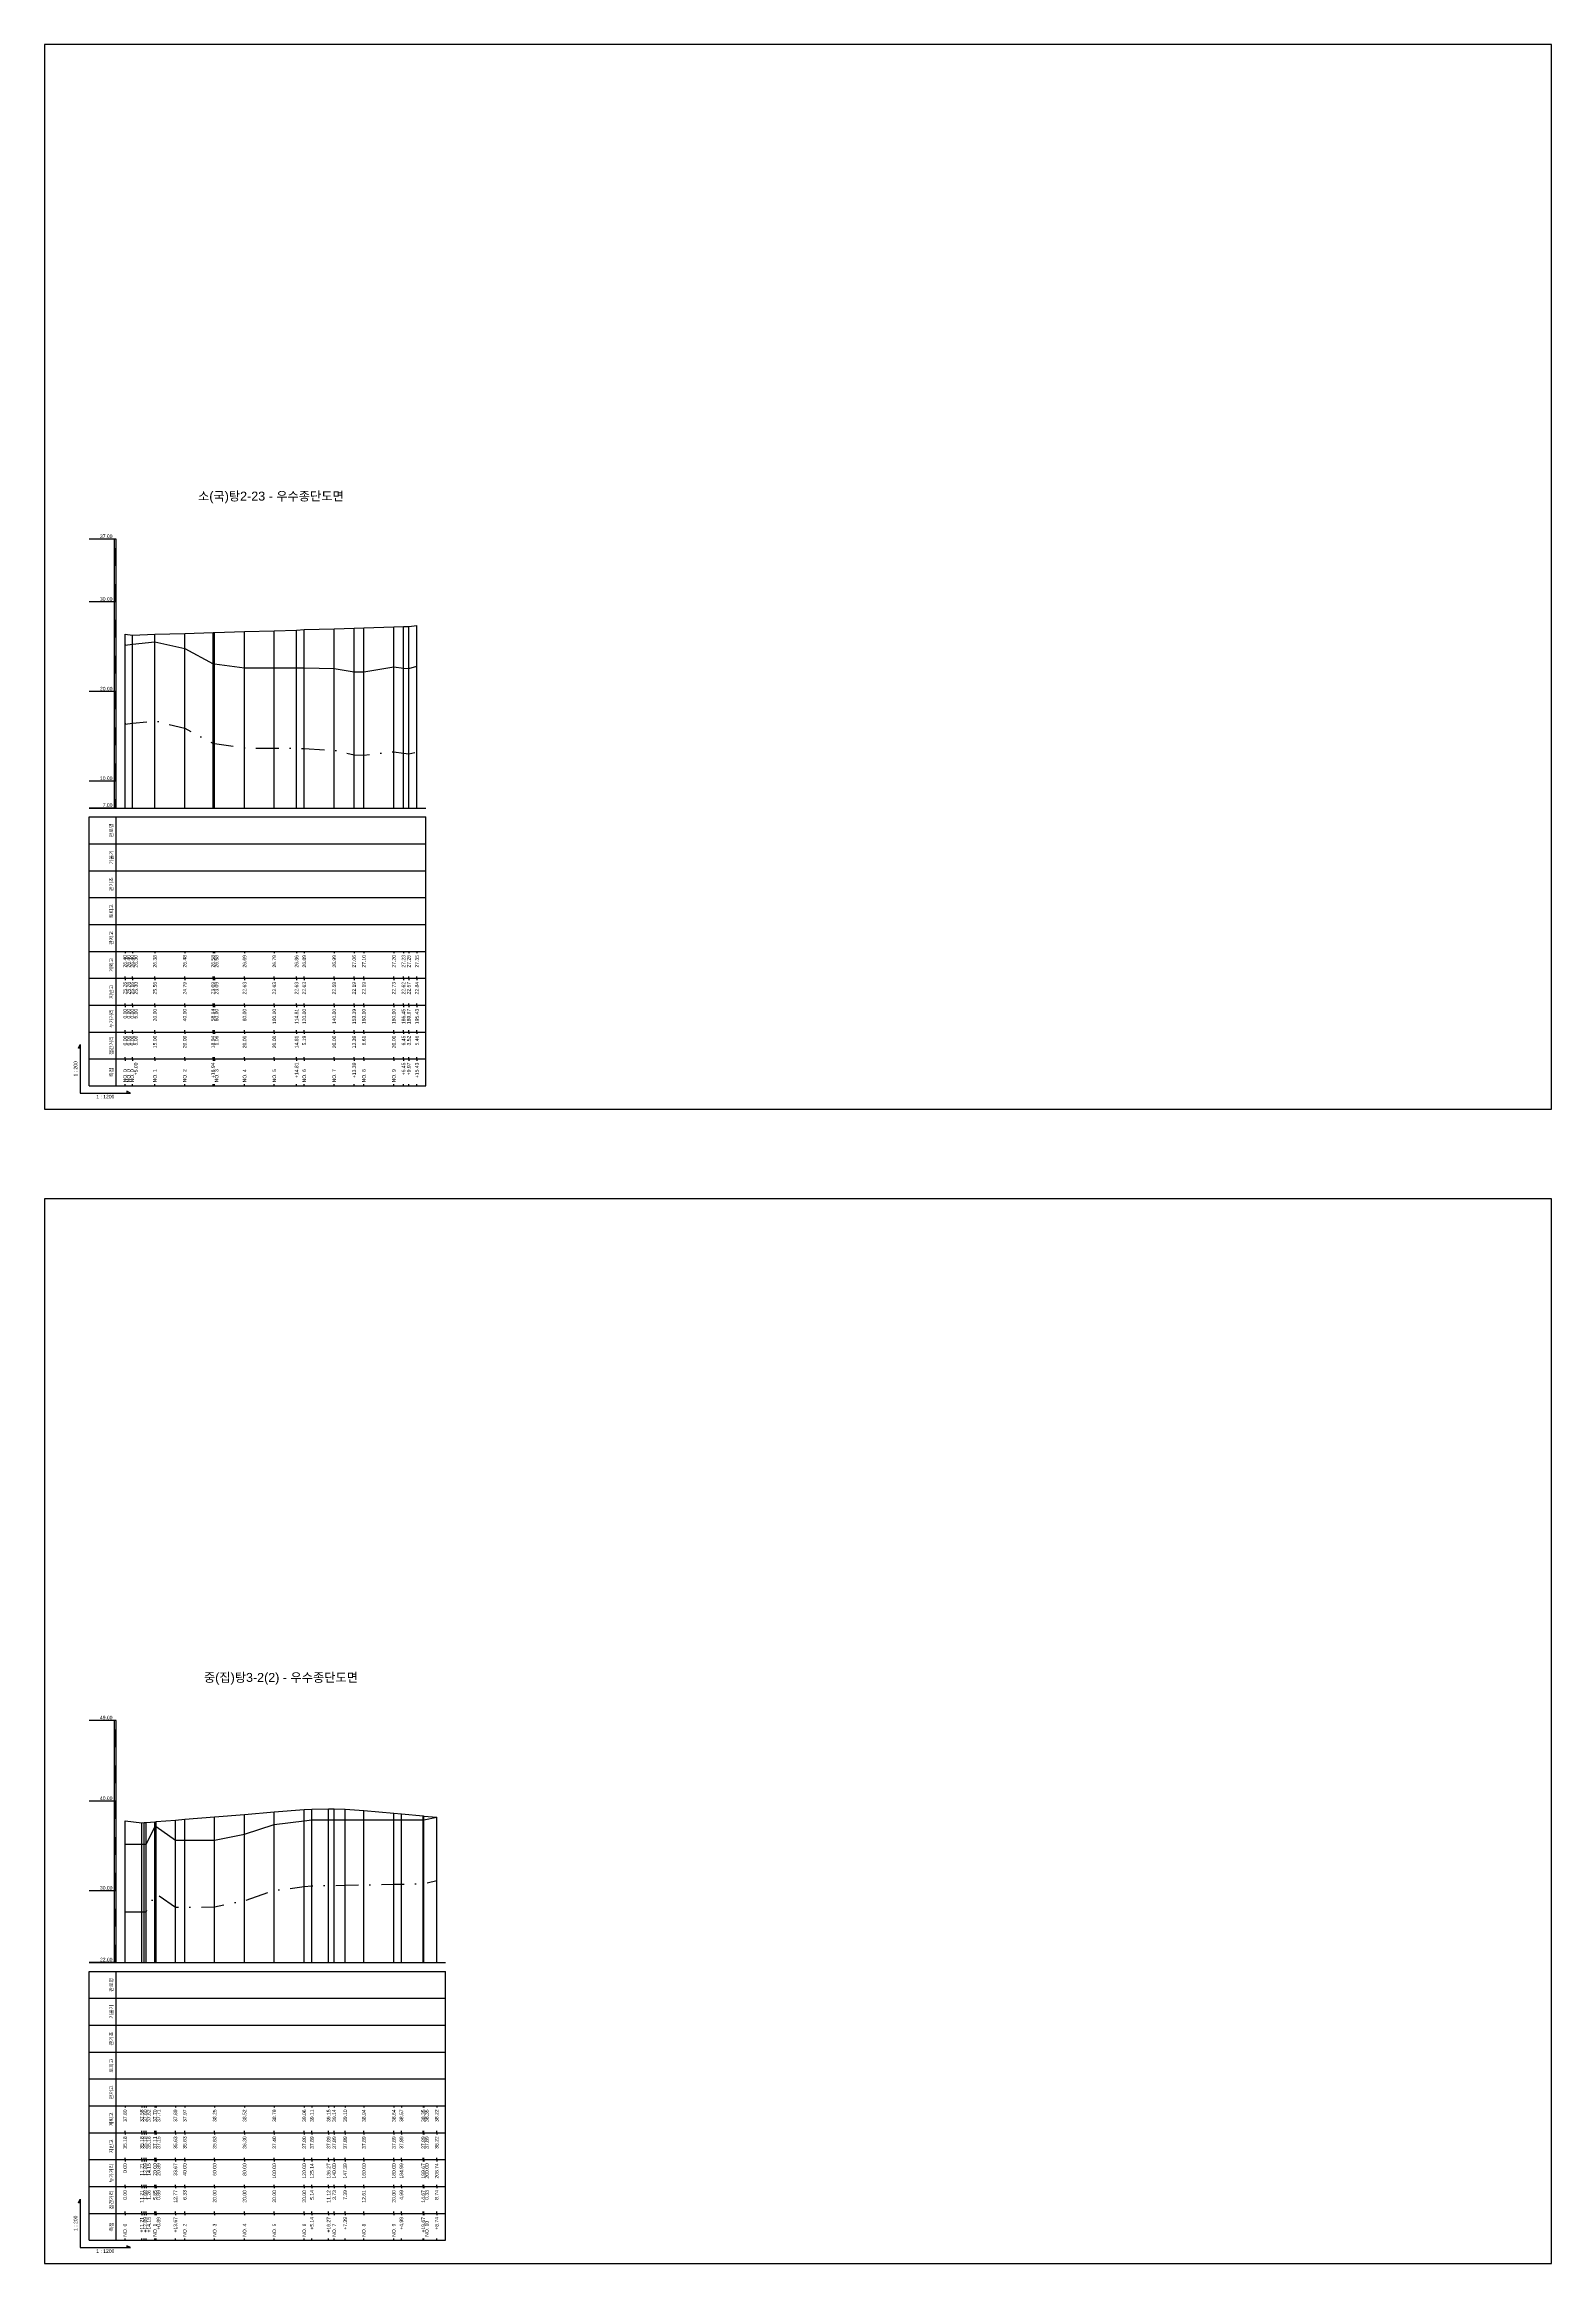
# Model space of a CAD drawing. Header units: millimetres. Extents: x -105495 to 3444, y -108190 to 2013.
# Drawn here: x 20 to 861, y -57316 to -56078 of the extents above; entities that cross this region are included whole.
import ezdxf
from ezdxf.enums import TextEntityAlignment as Align

# ---------------------------------------------------------------- set-up
doc = ezdxf.new("R2010")
doc.units = ezdxf.units.MM
doc.linetypes.add('DASHDOT', pattern=[25.4, 12.7, -6.35, 0, -6.35])
for name, color, linetype in [('KZ_종단_계획선', 1, 'Continuous'), ('KZ_종단_노선명', 7, 'Continuous'), ('KZ_종단_도각', 7, 'Continuous'), ('KZ_종단_수직선', 7, 'Continuous'), ('KZ_종단_암선1', 56, 'DASHDOT'), ('KZ_종단_지반선', 3, 'Continuous'), ('KZ_종단_테이블문자', 7, 'Continuous'), ('KZ_종단_테이블선', 7, 'Continuous'), ('KZ_종단_폴대', 7, 'Continuous')]:
    doc.layers.add(name, color=color, linetype=linetype)
doc.styles.get("Standard").update_dxf_attribs({"font": 'arial.ttf'})

msp = doc.modelspace()

# ---------------------------------------------------------------- linework, layer by layer
at = {"layer": 'KZ_종단_계획선'}
for points in [[(65, -56407), (65, -56407), (65, -56407), (69.2, -56407.5), (81.7, -56407.1), (98.3, -56406.6), (114.1, -56406.1), (115, -56406.1), (131.7, -56405.6), (148.3, -56405.1), (160.7, -56404.7), (165, -56404.5), (181.7, -56404), (192.8, -56403.7), (198.3, -56403.5), (215, -56403), (220.4, -56402.8), (223.3, -56402.7), (227.9, -56402.2)], [(65, -57069), (74.3, -57070.1), (75.7, -57070), (76.8, -57069.9), (81.7, -57069.5), (82.4, -57069.4), (93.1, -57068.6), (98.3, -57068.1), (115, -57066.8), (131.7, -57065.4), (148.3, -57064), (165, -57062.7), (169.3, -57062.5), (178.6, -57062.3), (181.7, -57062.3), (187.8, -57062.5), (198.3, -57063.3), (215, -57064.8), (219.2, -57065.1), (231.4, -57066.2), (231.7, -57066.3), (238.9, -57066.9)]]:
    msp.add_lwpolyline(points, dxfattribs=at)
at = {"layer": 'KZ_종단_도각'}
for points in [[(20, -56672), (861, -56672), (861, -56078), (20, -56078)], [(20, -57316), (861, -57316), (861, -56722), (20, -56722)]]:
    msp.add_lwpolyline(points, close=True, dxfattribs=at)
at = {"layer": 'KZ_종단_수직선'}
for p, q in [((215, -56504), (215, -56403)), ((220.4, -56504), (220.4, -56402.8)), ((223.3, -56504), (223.3, -56402.7)), ((227.9, -56504), (227.9, -56402.2)), ((65, -56504), (65, -56407)), ((65, -56504), (65, -56407)), ((65, -56504), (65, -56407)), ((65, -56504), (65, -56407)), ((65, -56504), (65, -56407)), ((69.2, -56504), (69.2, -56407.5)), ((81.7, -56504), (81.7, -56407.1)), ((98.3, -56504), (98.3, -56406.6)), ((114.1, -56504), (114.1, -56406.1)), ((115, -56504), (115, -56406.1)), ((131.7, -56504), (131.7, -56405.6)), ((148.3, -56504), (148.3, -56405.1)), ((160.7, -56504), (160.7, -56404.7)), ((165, -56504), (165, -56404.5)), ((181.7, -56504), (181.7, -56404)), ((192.8, -56504), (192.8, -56403.7)), ((198.3, -56504), (198.3, -56403.5)), ((65, -57148), (65, -57069)), ((74.3, -57148), (74.3, -57070.1)), ((75.7, -57148), (75.7, -57070)), ((76.8, -57148), (76.8, -57069.9)), ((81.7, -57148), (81.7, -57069.5)), ((82.4, -57148), (82.4, -57069.4)), ((93.1, -57148), (93.1, -57068.6)), ((98.3, -57148), (98.3, -57068.1)), ((115, -57148), (115, -57066.8)), ((131.7, -57148), (131.7, -57065.4)), ((148.3, -57148), (148.3, -57064)), ((165, -57148), (165, -57062.7)), ((169.3, -57148), (169.3, -57062.5)), ((178.6, -57148), (178.6, -57062.3)), ((181.7, -57148), (181.7, -57062.3)), ((187.8, -57148), (187.8, -57062.5)), ((198.3, -57148), (198.3, -57063.3)), ((215, -57148), (215, -57064.8)), ((219.2, -57148), (219.2, -57065.1)), ((231.4, -57148), (231.4, -57066.2)), ((231.7, -57148), (231.7, -57066.3)), ((238.9, -57148), (238.9, -57066.9))]:
    msp.add_line(p, q, dxfattribs=at)
at = {"layer": 'KZ_종단_암선1', "flags": 128}
for points in [[(65, -56456.7), (65, -56456.7), (65, -56457.2), (69.2, -56456.6), (81.7, -56455.4), (98.3, -56459.4), (114.1, -56468), (115, -56468), (131.7, -56470.5), (148.3, -56470.6), (160.7, -56470.6), (165, -56470.8), (181.7, -56471.8), (192.8, -56474.3), (198.3, -56474.5), (215, -56472.6), (220.4, -56473.4), (223.3, -56473.8), (227.9, -56472.6)], [(65, -57119.8), (74.3, -57119.7), (75.7, -57119.7), (76.8, -57119.7), (81.7, -57110), (82.4, -57109.7), (93.1, -57117.2), (98.3, -57117.2), (115, -57117), (131.7, -57113.5), (148.3, -57107.8), (165, -57105.7), (169.3, -57105.2), (178.6, -57105.1), (181.7, -57105), (187.8, -57104.9), (198.3, -57104.7), (215, -57104.4), (219.2, -57104.3), (231.4, -57104.1), (231.7, -57104.1), (238.9, -57102.3)]]:
    msp.add_lwpolyline(points, dxfattribs=at)
at = {"layer": 'KZ_종단_지반선', "flags": 128}
for points in [[(65, -56412.7), (65, -56412.7), (65, -56413.2), (69.2, -56412.5), (81.7, -56411.2), (98.3, -56415), (114.1, -56423.6), (115, -56423.6), (131.7, -56425.8), (148.3, -56425.8), (160.7, -56425.8), (165, -56425.8), (181.7, -56426.1), (192.8, -56428), (198.3, -56428), (215, -56425.3), (220.4, -56425.9), (223.3, -56426.2), (227.9, -56424.8)], [(65, -57082.1), (74.3, -57082.1), (75.7, -57082.1), (76.8, -57082.1), (81.7, -57072.5), (82.4, -57072.2), (93.1, -57079.8), (98.3, -57079.8), (115, -57079.8), (131.7, -57076.5), (148.3, -57071), (165, -57069), (169.3, -57068.5), (178.6, -57068.5), (181.7, -57068.5), (187.8, -57068.5), (198.3, -57068.5), (215, -57068.5), (219.2, -57068.5), (231.4, -57068.5), (231.7, -57068.5), (238.9, -57066.9)]]:
    msp.add_lwpolyline(points, dxfattribs=at)
at = {"layer": 'KZ_종단_테이블선'}
for p, q in [((45, -56504), (232.9, -56504)), ((45, -56524), (45, -56509)), ((45, -56509), (232.9, -56509)), ((60, -56524), (60, -56509)), ((232.9, -56524), (232.9, -56509)), ((45, -56539), (45, -56524)), ((45, -56524), (232.9, -56524)), ((60, -56539), (60, -56524)), ((232.9, -56539), (232.9, -56524)), ((45, -56554), (45, -56539)), ((45, -56539), (232.9, -56539)), ((60, -56554), (60, -56539)), ((232.9, -56554), (232.9, -56539)), ((45, -56569), (45, -56554)), ((45, -56554), (232.9, -56554)), ((60, -56569), (60, -56554)), ((232.9, -56569), (232.9, -56554)), ((45, -56584), (45, -56569)), ((45, -56569), (232.9, -56569)), ((60, -56584), (60, -56569)), ((232.9, -56584), (232.9, -56569)), ((45, -56599), (45, -56584)), ((45, -56584), (232.9, -56584)), ((60, -56599), (60, -56584)), ((65, -56584), (65, -56585)), ((65, -56584), (65, -56585)), ((65, -56584), (65, -56585)), ((69.2, -56584), (69.2, -56585)), ((81.7, -56584), (81.7, -56585)), ((98.3, -56584), (98.3, -56585)), ((114.1, -56584), (114.1, -56585)), ((115, -56584), (115, -56585)), ((131.7, -56584), (131.7, -56585)), ((148.3, -56584), (148.3, -56585)), ((160.7, -56584), (160.7, -56585)), ((165, -56584), (165, -56585)), ((181.7, -56584), (181.7, -56585)), ((192.8, -56584), (192.8, -56585)), ((198.3, -56584), (198.3, -56585)), ((215, -56584), (215, -56585)), ((220.4, -56584), (220.4, -56585)), ((223.3, -56584), (223.3, -56585)), ((227.9, -56584), (227.9, -56585)), ((232.9, -56599), (232.9, -56584)), ((45, -56614), (45, -56599)), ((45, -56599), (232.9, -56599)), ((60, -56614), (60, -56599)), ((65, -56599), (65, -56598)), ((65, -56599), (65, -56598)), ((65, -56599), (65, -56598)), ((65, -56599), (65, -56600)), ((65, -56599), (65, -56600)), ((65, -56599), (65, -56600)), ((69.2, -56599), (69.2, -56598)), ((69.2, -56599), (69.2, -56600)), ((81.7, -56599), (81.7, -56598)), ((81.7, -56599), (81.7, -56600)), ((98.3, -56599), (98.3, -56598)), ((98.3, -56599), (98.3, -56600)), ((114.1, -56599), (114.1, -56598)), ((114.1, -56599), (114.1, -56600)), ((115, -56599), (115, -56598)), ((115, -56599), (115, -56600)), ((131.7, -56599), (131.7, -56598)), ((131.7, -56599), (131.7, -56600)), ((148.3, -56599), (148.3, -56598)), ((148.3, -56599), (148.3, -56600)), ((160.7, -56599), (160.7, -56598)), ((160.7, -56599), (160.7, -56600)), ((165, -56599), (165, -56598)), ((165, -56599), (165, -56600)), ((181.7, -56599), (181.7, -56598)), ((181.7, -56599), (181.7, -56600)), ((192.8, -56599), (192.8, -56598)), ((192.8, -56599), (192.8, -56600)), ((198.3, -56599), (198.3, -56598)), ((198.3, -56599), (198.3, -56600)), ((215, -56599), (215, -56598)), ((215, -56599), (215, -56600)), ((220.4, -56599), (220.4, -56598)), ((220.4, -56599), (220.4, -56600)), ((223.3, -56599), (223.3, -56598)), ((223.3, -56599), (223.3, -56600)), ((227.9, -56599), (227.9, -56598)), ((227.9, -56599), (227.9, -56600)), ((232.9, -56614), (232.9, -56599)), ((65, -56614), (65, -56613)), ((65, -56614), (65, -56613)), ((65, -56614), (65, -56613)), ((69.2, -56614), (69.2, -56613)), ((81.7, -56614), (81.7, -56613)), ((98.3, -56614), (98.3, -56613)), ((114.1, -56614), (114.1, -56613)), ((115, -56614), (115, -56613)), ((131.7, -56614), (131.7, -56613)), ((148.3, -56614), (148.3, -56613)), ((160.7, -56614), (160.7, -56613)), ((165, -56614), (165, -56613)), ((181.7, -56614), (181.7, -56613)), ((192.8, -56614), (192.8, -56613)), ((198.3, -56614), (198.3, -56613)), ((215, -56614), (215, -56613)), ((220.4, -56614), (220.4, -56613)), ((223.3, -56614), (223.3, -56613)), ((227.9, -56614), (227.9, -56613)), ((45, -56629), (45, -56614)), ((45, -56614), (232.9, -56614)), ((60, -56629), (60, -56614)), ((65, -56614), (65, -56615)), ((65, -56614), (65, -56615)), ((65, -56614), (65, -56615)), ((69.2, -56614), (69.2, -56615)), ((81.7, -56614), (81.7, -56615)), ((98.3, -56614), (98.3, -56615)), ((114.1, -56614), (114.1, -56615)), ((115, -56614), (115, -56615)), ((131.7, -56614), (131.7, -56615)), ((148.3, -56614), (148.3, -56615)), ((160.7, -56614), (160.7, -56615)), ((165, -56614), (165, -56615)), ((181.7, -56614), (181.7, -56615)), ((192.8, -56614), (192.8, -56615)), ((198.3, -56614), (198.3, -56615)), ((215, -56614), (215, -56615)), ((220.4, -56614), (220.4, -56615)), ((223.3, -56614), (223.3, -56615)), ((227.9, -56614), (227.9, -56615)), ((232.9, -56629), (232.9, -56614)), ((45, -56644), (45, -56629)), ((45, -56629), (232.9, -56629)), ((60, -56644), (60, -56629)), ((65, -56629), (65, -56628)), ((65, -56629), (65, -56628)), ((65, -56629), (65, -56628)), ((65, -56629), (65, -56630)), ((65, -56629), (65, -56630)), ((65, -56629), (65, -56630)), ((69.2, -56629), (69.2, -56628)), ((69.2, -56629), (69.2, -56630)), ((81.7, -56629), (81.7, -56628)), ((81.7, -56629), (81.7, -56630)), ((98.3, -56629), (98.3, -56628)), ((98.3, -56629), (98.3, -56630)), ((114.1, -56629), (114.1, -56628)), ((114.1, -56629), (114.1, -56630)), ((115, -56629), (115, -56628)), ((115, -56629), (115, -56630)), ((131.7, -56629), (131.7, -56628)), ((131.7, -56629), (131.7, -56630)), ((148.3, -56629), (148.3, -56628)), ((148.3, -56629), (148.3, -56630)), ((160.7, -56629), (160.7, -56628)), ((160.7, -56629), (160.7, -56630)), ((165, -56629), (165, -56628)), ((165, -56629), (165, -56630)), ((181.7, -56629), (181.7, -56628)), ((181.7, -56629), (181.7, -56630)), ((192.8, -56629), (192.8, -56628)), ((192.8, -56629), (192.8, -56630)), ((198.3, -56629), (198.3, -56628)), ((198.3, -56629), (198.3, -56630)), ((215, -56629), (215, -56628)), ((215, -56629), (215, -56630)), ((220.4, -56629), (220.4, -56628)), ((220.4, -56629), (220.4, -56630)), ((223.3, -56629), (223.3, -56628)), ((223.3, -56629), (223.3, -56630)), ((227.9, -56629), (227.9, -56628)), ((227.9, -56629), (227.9, -56630)), ((232.9, -56644), (232.9, -56629)), ((45, -56659), (45, -56644)), ((45, -56644), (232.9, -56644)), ((60, -56659), (60, -56644)), ((65, -56644), (65, -56643)), ((65, -56644), (65, -56643)), ((65, -56644), (65, -56643)), ((65, -56644), (65, -56645)), ((65, -56644), (65, -56645)), ((65, -56644), (65, -56645)), ((69.2, -56644), (69.2, -56643)), ((69.2, -56644), (69.2, -56645)), ((81.7, -56644), (81.7, -56643)), ((81.7, -56644), (81.7, -56645)), ((98.3, -56644), (98.3, -56643)), ((98.3, -56644), (98.3, -56645)), ((114.1, -56644), (114.1, -56643)), ((114.1, -56644), (114.1, -56645)), ((115, -56644), (115, -56643)), ((115, -56644), (115, -56645)), ((131.7, -56644), (131.7, -56643)), ((131.7, -56644), (131.7, -56645)), ((148.3, -56644), (148.3, -56643)), ((148.3, -56644), (148.3, -56645)), ((160.7, -56644), (160.7, -56643)), ((160.7, -56644), (160.7, -56645)), ((165, -56644), (165, -56643)), ((165, -56644), (165, -56645)), ((181.7, -56644), (181.7, -56643)), ((181.7, -56644), (181.7, -56645)), ((192.8, -56644), (192.8, -56643)), ((192.8, -56644), (192.8, -56645)), ((198.3, -56644), (198.3, -56643)), ((198.3, -56644), (198.3, -56645)), ((215, -56644), (215, -56643)), ((215, -56644), (215, -56645)), ((220.4, -56644), (220.4, -56643)), ((220.4, -56644), (220.4, -56645)), ((223.3, -56644), (223.3, -56643)), ((223.3, -56644), (223.3, -56645)), ((227.9, -56644), (227.9, -56643)), ((227.9, -56644), (227.9, -56645)), ((232.9, -56659), (232.9, -56644)), ((45, -56659), (232.9, -56659)), ((65, -56659), (65, -56658)), ((65, -56659), (65, -56658)), ((65, -56659), (65, -56658)), ((69.2, -56659), (69.2, -56658)), ((81.7, -56659), (81.7, -56658)), ((98.3, -56659), (98.3, -56658)), ((114.1, -56659), (114.1, -56658)), ((115, -56659), (115, -56658)), ((131.7, -56659), (131.7, -56658)), ((148.3, -56659), (148.3, -56658)), ((160.7, -56659), (160.7, -56658)), ((165, -56659), (165, -56658)), ((181.7, -56659), (181.7, -56658)), ((192.8, -56659), (192.8, -56658)), ((198.3, -56659), (198.3, -56658)), ((215, -56659), (215, -56658)), ((220.4, -56659), (220.4, -56658)), ((223.3, -56659), (223.3, -56658)), ((227.9, -56659), (227.9, -56658)), ((45, -57148), (243.9, -57148)), ((45, -57168), (45, -57153)), ((45, -57153), (243.9, -57153)), ((60, -57168), (60, -57153)), ((243.9, -57168), (243.9, -57153)), ((45, -57183), (45, -57168)), ((45, -57168), (243.9, -57168)), ((60, -57183), (60, -57168)), ((243.9, -57183), (243.9, -57168)), ((45, -57198), (45, -57183)), ((45, -57183), (243.9, -57183)), ((60, -57198), (60, -57183)), ((243.9, -57198), (243.9, -57183)), ((45, -57213), (45, -57198)), ((45, -57198), (243.9, -57198)), ((60, -57213), (60, -57198)), ((243.9, -57213), (243.9, -57198)), ((45, -57228), (45, -57213)), ((45, -57213), (243.9, -57213)), ((60, -57228), (60, -57213)), ((243.9, -57228), (243.9, -57213)), ((45, -57243), (45, -57228)), ((45, -57228), (243.9, -57228)), ((60, -57243), (60, -57228)), ((65, -57228), (65, -57229)), ((74.3, -57228), (74.3, -57229)), ((75.7, -57228), (75.7, -57229)), ((76.8, -57228), (76.8, -57229)), ((81.7, -57228), (81.7, -57229)), ((82.4, -57228), (82.4, -57229)), ((93.1, -57228), (93.1, -57229)), ((98.3, -57228), (98.3, -57229)), ((115, -57228), (115, -57229)), ((131.7, -57228), (131.7, -57229)), ((148.3, -57228), (148.3, -57229)), ((165, -57228), (165, -57229)), ((169.3, -57228), (169.3, -57229)), ((178.6, -57228), (178.6, -57229)), ((181.7, -57228), (181.7, -57229)), ((187.8, -57228), (187.8, -57229)), ((198.3, -57228), (198.3, -57229)), ((215, -57228), (215, -57229)), ((219.2, -57228), (219.2, -57229)), ((231.4, -57228), (231.4, -57229)), ((231.7, -57228), (231.7, -57229)), ((238.9, -57228), (238.9, -57229)), ((243.9, -57243), (243.9, -57228)), ((45, -57258), (45, -57243)), ((45, -57243), (243.9, -57243)), ((60, -57258), (60, -57243)), ((65, -57243), (65, -57242)), ((65, -57243), (65, -57244)), ((74.3, -57243), (74.3, -57242)), ((74.3, -57243), (74.3, -57244)), ((75.7, -57243), (75.7, -57242)), ((75.7, -57243), (75.7, -57244)), ((76.8, -57243), (76.8, -57242)), ((76.8, -57243), (76.8, -57244)), ((81.7, -57243), (81.7, -57242)), ((81.7, -57243), (81.7, -57244)), ((82.4, -57243), (82.4, -57242)), ((82.4, -57243), (82.4, -57244)), ((93.1, -57243), (93.1, -57242)), ((93.1, -57243), (93.1, -57244)), ((98.3, -57243), (98.3, -57242)), ((98.3, -57243), (98.3, -57244)), ((115, -57243), (115, -57242)), ((115, -57243), (115, -57244)), ((131.7, -57243), (131.7, -57242)), ((131.7, -57243), (131.7, -57244)), ((148.3, -57243), (148.3, -57242)), ((148.3, -57243), (148.3, -57244)), ((165, -57243), (165, -57242)), ((165, -57243), (165, -57244)), ((169.3, -57243), (169.3, -57242)), ((169.3, -57243), (169.3, -57244)), ((178.6, -57243), (178.6, -57242)), ((178.6, -57243), (178.6, -57244)), ((181.7, -57243), (181.7, -57242)), ((181.7, -57243), (181.7, -57244)), ((187.8, -57243), (187.8, -57242)), ((187.8, -57243), (187.8, -57244)), ((198.3, -57243), (198.3, -57242)), ((198.3, -57243), (198.3, -57244)), ((215, -57243), (215, -57242)), ((215, -57243), (215, -57244)), ((219.2, -57243), (219.2, -57242)), ((219.2, -57243), (219.2, -57244)), ((231.4, -57243), (231.4, -57242)), ((231.4, -57243), (231.4, -57244)), ((231.7, -57243), (231.7, -57242)), ((231.7, -57243), (231.7, -57244)), ((238.9, -57243), (238.9, -57242)), ((238.9, -57243), (238.9, -57244)), ((243.9, -57258), (243.9, -57243)), ((65, -57258), (65, -57257)), ((74.3, -57258), (74.3, -57257)), ((75.7, -57258), (75.7, -57257)), ((76.8, -57258), (76.8, -57257)), ((81.7, -57258), (81.7, -57257)), ((82.4, -57258), (82.4, -57257)), ((93.1, -57258), (93.1, -57257)), ((98.3, -57258), (98.3, -57257)), ((115, -57258), (115, -57257)), ((131.7, -57258), (131.7, -57257)), ((148.3, -57258), (148.3, -57257)), ((165, -57258), (165, -57257)), ((169.3, -57258), (169.3, -57257)), ((178.6, -57258), (178.6, -57257)), ((181.7, -57258), (181.7, -57257)), ((187.8, -57258), (187.8, -57257)), ((198.3, -57258), (198.3, -57257)), ((215, -57258), (215, -57257)), ((219.2, -57258), (219.2, -57257)), ((231.4, -57258), (231.4, -57257)), ((231.7, -57258), (231.7, -57257)), ((238.9, -57258), (238.9, -57257)), ((45, -57273), (45, -57258)), ((45, -57258), (243.9, -57258)), ((60, -57273), (60, -57258)), ((65, -57258), (65, -57259)), ((74.3, -57258), (74.3, -57259)), ((75.7, -57258), (75.7, -57259)), ((76.8, -57258), (76.8, -57259)), ((81.7, -57258), (81.7, -57259)), ((82.4, -57258), (82.4, -57259)), ((93.1, -57258), (93.1, -57259)), ((98.3, -57258), (98.3, -57259)), ((115, -57258), (115, -57259)), ((131.7, -57258), (131.7, -57259)), ((148.3, -57258), (148.3, -57259)), ((165, -57258), (165, -57259)), ((169.3, -57258), (169.3, -57259)), ((178.6, -57258), (178.6, -57259)), ((181.7, -57258), (181.7, -57259)), ((187.8, -57258), (187.8, -57259)), ((198.3, -57258), (198.3, -57259)), ((215, -57258), (215, -57259)), ((219.2, -57258), (219.2, -57259)), ((231.4, -57258), (231.4, -57259)), ((231.7, -57258), (231.7, -57259)), ((238.9, -57258), (238.9, -57259)), ((243.9, -57273), (243.9, -57258)), ((45, -57288), (45, -57273)), ((45, -57273), (243.9, -57273)), ((60, -57288), (60, -57273)), ((65, -57273), (65, -57272)), ((65, -57273), (65, -57274)), ((74.3, -57273), (74.3, -57272)), ((74.3, -57273), (74.3, -57274)), ((75.7, -57273), (75.7, -57272)), ((75.7, -57273), (75.7, -57274)), ((76.8, -57273), (76.8, -57272)), ((76.8, -57273), (76.8, -57274)), ((81.7, -57273), (81.7, -57272)), ((81.7, -57273), (81.7, -57274)), ((82.4, -57273), (82.4, -57272)), ((82.4, -57273), (82.4, -57274)), ((93.1, -57273), (93.1, -57272)), ((93.1, -57273), (93.1, -57274)), ((98.3, -57273), (98.3, -57272)), ((98.3, -57273), (98.3, -57274)), ((115, -57273), (115, -57272)), ((115, -57273), (115, -57274)), ((131.7, -57273), (131.7, -57272)), ((131.7, -57273), (131.7, -57274)), ((148.3, -57273), (148.3, -57272)), ((148.3, -57273), (148.3, -57274)), ((165, -57273), (165, -57272)), ((165, -57273), (165, -57274)), ((169.3, -57273), (169.3, -57272)), ((169.3, -57273), (169.3, -57274)), ((178.6, -57273), (178.6, -57272)), ((178.6, -57273), (178.6, -57274)), ((181.7, -57273), (181.7, -57272)), ((181.7, -57273), (181.7, -57274)), ((187.8, -57273), (187.8, -57272)), ((187.8, -57273), (187.8, -57274)), ((198.3, -57273), (198.3, -57272)), ((198.3, -57273), (198.3, -57274)), ((215, -57273), (215, -57272)), ((215, -57273), (215, -57274)), ((219.2, -57273), (219.2, -57272)), ((219.2, -57273), (219.2, -57274)), ((231.4, -57273), (231.4, -57272)), ((231.4, -57273), (231.4, -57274)), ((231.7, -57273), (231.7, -57272)), ((231.7, -57273), (231.7, -57274)), ((238.9, -57273), (238.9, -57272)), ((238.9, -57273), (238.9, -57274)), ((243.9, -57288), (243.9, -57273)), ((45, -57303), (45, -57288)), ((45, -57288), (243.9, -57288)), ((60, -57303), (60, -57288)), ((65, -57288), (65, -57287)), ((65, -57288), (65, -57289)), ((74.3, -57288), (74.3, -57287)), ((74.3, -57288), (74.3, -57289)), ((75.7, -57288), (75.7, -57287)), ((75.7, -57288), (75.7, -57289)), ((76.8, -57288), (76.8, -57287)), ((76.8, -57288), (76.8, -57289)), ((81.7, -57288), (81.7, -57287)), ((81.7, -57288), (81.7, -57289)), ((82.4, -57288), (82.4, -57287)), ((82.4, -57288), (82.4, -57289)), ((93.1, -57288), (93.1, -57287)), ((93.1, -57288), (93.1, -57289)), ((98.3, -57288), (98.3, -57287)), ((98.3, -57288), (98.3, -57289)), ((115, -57288), (115, -57287)), ((115, -57288), (115, -57289)), ((131.7, -57288), (131.7, -57287)), ((131.7, -57288), (131.7, -57289)), ((148.3, -57288), (148.3, -57287)), ((148.3, -57288), (148.3, -57289)), ((165, -57288), (165, -57287)), ((165, -57288), (165, -57289)), ((169.3, -57288), (169.3, -57287)), ((169.3, -57288), (169.3, -57289)), ((178.6, -57288), (178.6, -57287)), ((178.6, -57288), (178.6, -57289)), ((181.7, -57288), (181.7, -57287)), ((181.7, -57288), (181.7, -57289)), ((187.8, -57288), (187.8, -57287)), ((187.8, -57288), (187.8, -57289)), ((198.3, -57288), (198.3, -57287)), ((198.3, -57288), (198.3, -57289)), ((215, -57288), (215, -57287)), ((215, -57288), (215, -57289)), ((219.2, -57288), (219.2, -57287)), ((219.2, -57288), (219.2, -57289)), ((231.4, -57288), (231.4, -57287)), ((231.4, -57288), (231.4, -57289)), ((231.7, -57288), (231.7, -57287)), ((231.7, -57288), (231.7, -57289)), ((238.9, -57288), (238.9, -57287)), ((238.9, -57288), (238.9, -57289)), ((243.9, -57303), (243.9, -57288)), ((45, -57303), (243.9, -57303)), ((65, -57303), (65, -57302)), ((74.3, -57303), (74.3, -57302)), ((75.7, -57303), (75.7, -57302)), ((76.8, -57303), (76.8, -57302)), ((81.7, -57303), (81.7, -57302)), ((82.4, -57303), (82.4, -57302)), ((93.1, -57303), (93.1, -57302)), ((98.3, -57303), (98.3, -57302)), ((115, -57303), (115, -57302)), ((131.7, -57303), (131.7, -57302)), ((148.3, -57303), (148.3, -57302)), ((165, -57303), (165, -57302)), ((169.3, -57303), (169.3, -57302)), ((178.6, -57303), (178.6, -57302)), ((181.7, -57303), (181.7, -57302)), ((187.8, -57303), (187.8, -57302)), ((198.3, -57303), (198.3, -57302)), ((215, -57303), (215, -57302)), ((219.2, -57303), (219.2, -57302)), ((231.4, -57303), (231.4, -57302)), ((231.7, -57303), (231.7, -57302)), ((238.9, -57303), (238.9, -57302))]:
    msp.add_line(p, q, dxfattribs=at)
for points in [[(40, -56638), (39, -56638), (40, -56636), (40, -56663), (68, -56663), (66, -56662), (66, -56663)], [(40, -57282), (39, -57282), (40, -57280), (40, -57307), (68, -57307), (66, -57306), (66, -57307)]]:
    msp.add_lwpolyline(points, dxfattribs=at)
at = {"layer": 'KZ_종단_폴대'}
for p, q in [((60, -56354), (45, -56354)), ((60, -56389), (45, -56389)), ((60, -56439), (45, -56439)), ((60, -56489), (45, -56489)), ((60, -56504), (45, -56504)), ((60, -57013), (45, -57013)), ((60, -57058), (45, -57058)), ((60, -57108), (45, -57108)), ((60, -57148), (45, -57148))]:
    msp.add_line(p, q, dxfattribs=at)
for points in [[(60, -56504), (60, -56354), (59, -56354), (59, -56504), (60, -56504)], [(60, -57148), (60, -57013), (59, -57013), (59, -57148), (60, -57148)]]:
    msp.add_lwpolyline(points, dxfattribs=at)
at = {"layer": 'KZ_종단_폴대', "const_width": 1}
for points in [[(59.5, -56369), (59.5, -56359)], [(59.5, -56389), (59.5, -56379)], [(59.5, -56409), (59.5, -56399)], [(59.5, -56429), (59.5, -56419)], [(59.5, -56449), (59.5, -56439)], [(59.5, -56469), (59.5, -56459)], [(59.5, -56489), (59.5, -56479)], [(59.5, -56504), (59.5, -56499)], [(59.5, -57028), (59.5, -57018)], [(59.5, -57048), (59.5, -57038)], [(59.5, -57068), (59.5, -57058)], [(59.5, -57088), (59.5, -57078)], [(59.5, -57108), (59.5, -57098)], [(59.5, -57128), (59.5, -57118)], [(59.5, -57148), (59.5, -57138)]]:
    msp.add_lwpolyline(points, dxfattribs=at)

# ---------------------------------------------------------------- texts
at = {"layer": 'KZ_종단_노선명'}
for s, p in [('소(국)탕2-23 - 우수종단도면', (146.4, -56334)), ('중(집)탕3-2(2) - 우수종단도면', (152, -56993))]:
    msp.add_text(s, height=5, dxfattribs=at).set_placement(p, align=Align.BOTTOM_CENTER)
at = {"layer": 'KZ_종단_테이블문자'}
for s, p in [('26.40', (65, -56586)), ('26.40', (67, -56586)), ('26.40', (69, -56586)), ('26.30', (71, -56586)), ('26.38', (81.7, -56586)), ('26.48', (98.3, -56586)), ('26.58', (114.1, -56586)), ('26.58', (116.1, -56586)), ('26.69', (131.7, -56586)), ('26.79', (148.3, -56586)), ('26.86', (160.7, -56586)), ('26.89', (165, -56586)), ('26.99', (181.7, -56586)), ('27.06', (192.8, -56586)), ('27.10', (198.3, -56586)), ('27.20', (215, -56586)), ('27.23', (220.4, -56586)), ('27.25', (223.3, -56586)), ('27.35', (227.9, -56586)), ('25.26', (65, -56601)), ('25.26', (67, -56601)), ('25.16', (69, -56601)), ('25.30', (71, -56601)), ('25.56', (81.7, -56601)), ('24.79', (98.3, -56601)), ('23.09', (114.1, -56601)), ('23.09', (116.1, -56601)), ('22.63', (131.7, -56601)), ('22.63', (148.3, -56601)), ('22.63', (160.7, -56601)), ('22.63', (165, -56601)), ('22.58', (181.7, -56601)), ('22.19', (192.8, -56601)), ('22.19', (198.3, -56601)), ('22.73', (215, -56601)), ('22.62', (220.4, -56601)), ('22.57', (223.3, -56601)), ('22.84', (227.9, -56601)), ('0.00', (65, -56616)), ('0.00', (67, -56616)), ('0.00', (69, -56616)), ('5.00', (71, -56616)), ('20.00', (81.7, -56616)), ('40.00', (98.3, -56616)), ('58.94', (114.1, -56616)), ('60.00', (116.1, -56616)), ('80.00', (131.7, -56616)), ('100.00', (148.3, -56616)), ('114.81', (160.7, -56616)), ('120.00', (165, -56616)), ('140.00', (181.7, -56616)), ('153.39', (192.8, -56616)), ('160.00', (198.3, -56616)), ('180.00', (215, -56616)), ('186.45', (220.4, -56616)), ('189.97', (223.3, -56616)), ('195.43', (227.9, -56616)), ('0.00', (65, -56631)), ('0.00', (67, -56631)), ('0.00', (69, -56631)), ('5.00', (71, -56631)), ('15.00', (81.7, -56631)), ('20.00', (98.3, -56631)), ('18.94', (114.1, -56631)), ('1.06', (116.1, -56631)), ('20.00', (131.7, -56631)), ('20.00', (148.3, -56631)), ('14.81', (160.7, -56631)), ('5.19', (165, -56631)), ('20.00', (181.7, -56631)), ('13.39', (192.8, -56631)), ('6.61', (198.3, -56631)), ('20.00', (215, -56631)), ('6.45', (220.4, -56631)), ('3.52', (223.3, -56631)), ('5.46', (227.9, -56631)), ('+5.00', (71, -56646)), ('+18.94', (114.1, -56646)), ('+14.81', (160.7, -56646)), ('+13.39', (192.8, -56646)), ('+6.45', (220.4, -56646)), ('+9.97', (223.3, -56646)), ('+15.43', (227.9, -56646)), ('37.80', (65, -57230)), ('37.58', (74.3, -57230)), ('37.60', (76.3, -57230)), ('37.62', (78.3, -57230)), ('37.70', (81.7, -57230)), ('37.71', (83.7, -57230)), ('37.89', (93.1, -57230)), ('37.97', (98.3, -57230)), ('38.25', (115, -57230)), ('38.52', (131.7, -57230)), ('38.79', (148.3, -57230)), ('39.06', (165, -57230)), ('39.11', (169.3, -57230)), ('39.15', (178.6, -57230)), ('39.14', (181.7, -57230)), ('39.10', (187.8, -57230)), ('38.94', (198.3, -57230)), ('38.64', (215, -57230)), ('38.57', (219.2, -57230)), ('38.35', (231.4, -57230)), ('38.35', (233.4, -57230)), ('38.22', (238.9, -57230)), ('37.15', (83.7, -57245)), ('36.30', (131.7, -57245)), ('37.40', (148.3, -57245)), ('37.80', (165, -57245)), ('35.18', (65, -57245)), ('35.18', (74.3, -57245)), ('35.18', (76.3, -57245)), ('35.18', (78.3, -57245)), ('37.11', (81.7, -57245)), ('35.63', (93.1, -57245)), ('35.63', (98.3, -57245)), ('35.63', (115, -57245)), ('37.89', (169.3, -57245)), ('37.89', (178.6, -57245)), ('37.89', (181.7, -57245)), ('37.89', (187.8, -57245)), ('37.89', (198.3, -57245)), ('37.89', (215, -57245)), ('37.89', (219.2, -57245)), ('37.89', (231.4, -57245)), ('37.89', (233.4, -57245)), ('38.22', (238.9, -57245)), ('0.00', (65, -57260)), ('11.21', (74.3, -57260)), ('12.89', (76.3, -57260)), ('14.15', (78.3, -57260)), ('20.00', (81.7, -57260)), ('20.89', (83.7, -57260)), ('33.67', (93.1, -57260)), ('40.00', (98.3, -57260)), ('60.00', (115, -57260)), ('80.00', (131.7, -57260)), ('100.00', (148.3, -57260)), ('120.00', (165, -57260)), ('125.14', (169.3, -57260)), ('136.27', (178.6, -57260)), ('140.00', (181.7, -57260)), ('147.39', (187.8, -57260)), ('160.00', (198.3, -57260)), ('180.00', (215, -57260)), ('184.99', (219.2, -57260)), ('199.67', (231.4, -57260)), ('200.00', (233.4, -57260)), ('208.74', (238.9, -57260)), ('0.00', (65, -57275)), ('11.21', (74.3, -57275)), ('1.68', (76.3, -57275)), ('1.26', (78.3, -57275)), ('5.85', (81.7, -57275)), ('0.89', (83.7, -57275)), ('12.77', (93.1, -57275)), ('6.33', (98.3, -57275)), ('20.00', (115, -57275)), ('20.00', (131.7, -57275)), ('20.00', (148.3, -57275)), ('20.00', (165, -57275)), ('5.14', (169.3, -57275)), ('11.12', (178.6, -57275)), ('3.73', (181.7, -57275)), ('7.39', (187.8, -57275)), ('12.61', (198.3, -57275)), ('20.00', (215, -57275)), ('4.99', (219.2, -57275)), ('14.67', (231.4, -57275)), ('0.33', (233.4, -57275)), ('8.74', (238.9, -57275)), ('+11.21', (74.3, -57290)), ('+12.89', (76.3, -57290)), ('+14.15', (78.3, -57290)), ('+0.89', (83.7, -57290)), ('+13.67', (93.1, -57290)), ('+5.14', (169.3, -57290)), ('+16.27', (178.6, -57290)), ('+7.39', (187.8, -57290)), ('+4.99', (219.2, -57290)), ('+19.67', (231.4, -57290)), ('+8.74', (238.9, -57290))]:
    msp.add_text(s, height=2, rotation=90, dxfattribs=at).set_placement(p, align=Align.MIDDLE_RIGHT)
for s, p in [('NO. 0', (65, -56657)), ('NO. 0', (67, -56657)), ('NO. 0', (69, -56657)), ('NO. 1', (81.7, -56657)), ('NO. 2', (98.3, -56657)), ('NO. 3', (116.1, -56657)), ('NO. 4', (131.7, -56657)), ('NO. 5', (148.3, -56657)), ('NO. 6', (165, -56657)), ('NO. 7', (181.7, -56657)), ('NO. 8', (198.3, -56657)), ('NO. 9', (215, -56657)), ('NO. 0', (65, -57301)), ('NO. 1', (81.7, -57301)), ('NO. 2', (98.3, -57301)), ('NO. 3', (115, -57301)), ('NO. 4', (131.7, -57301)), ('NO. 5', (148.3, -57301)), ('NO. 6', (165, -57301)), ('NO. 7', (181.7, -57301)), ('NO. 8', (198.3, -57301)), ('NO. 9', (215, -57301)), ('NO. 10', (233.4, -57301))]:
    msp.add_text(s, height=2, rotation=90, dxfattribs=at).set_placement(p, align=Align.MIDDLE_LEFT)
at = {"layer": 'KZ_종단_테이블선'}
for s, p in [('관로명', (59, -56516.5)), ('기울기', (59, -56531.5)), ('관기초', (59, -56546.5)), ('토피고', (59, -56561.5)), ('관저고', (59, -56576.5)), ('계획고', (59, -56591.5)), ('지반고', (59, -56606.5)), ('누가거리', (59, -56621.5)), ('점간거리', (59, -56636.5)), ('1 : 200', (39, -56649.5)), ('측점', (59, -56651.5)), ('관로명', (59, -57160.5)), ('기울기', (59, -57175.5)), ('관기초', (59, -57190.5)), ('토피고', (59, -57205.5)), ('관저고', (59, -57220.5)), ('계획고', (59, -57235.5)), ('지반고', (59, -57250.5)), ('누가거리', (59, -57265.5)), ('점간거리', (59, -57280.5)), ('1 : 200', (39, -57293.5)), ('측점', (59, -57295.5))]:
    msp.add_text(s, height=2, rotation=90, dxfattribs=at).set_placement(p, align=Align.BOTTOM_CENTER)
for p in [(54, -56664), (54, -57308)]:
    msp.add_text('1 : 1200', height=2, dxfattribs=at).set_placement(p, align=Align.TOP_CENTER)
at = {"layer": 'KZ_종단_폴대'}
for s, p in [('37.00', (58, -56354)), ('30.00', (58, -56389)), ('20.00', (58, -56439)), ('10.00', (58, -56489)), ('7.00', (58, -56504)), ('49.00', (58, -57013)), ('40.00', (58, -57058)), ('30.00', (58, -57108)), ('22.00', (58, -57148))]:
    msp.add_text(s, height=2, dxfattribs=at).set_placement(p, align=Align.BOTTOM_RIGHT)

doc.saveas('drawing.dxf')
